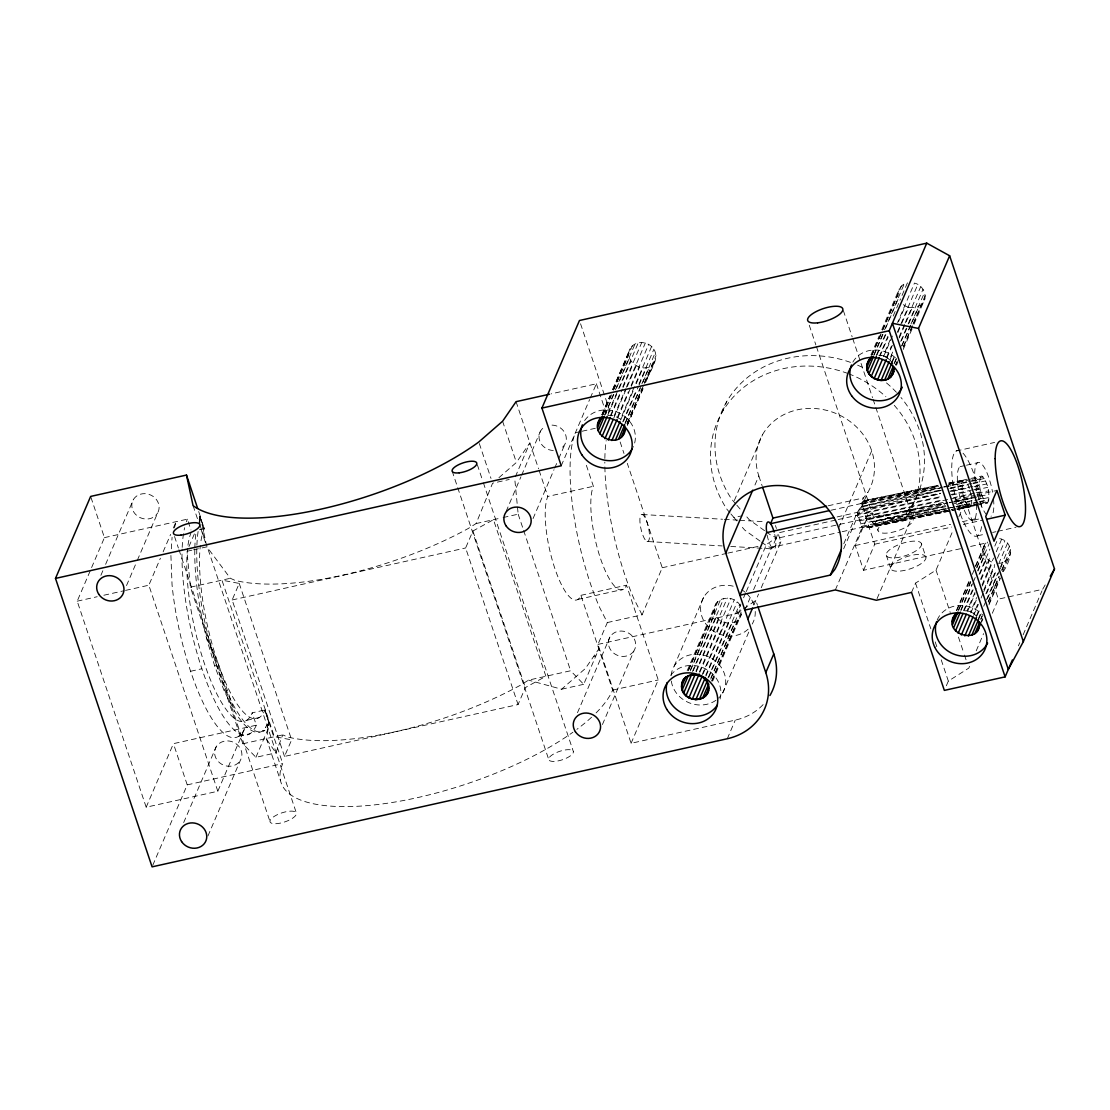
<?xml version="1.0" encoding="UTF-8"?>
<svg xmlns="http://www.w3.org/2000/svg" width="1110" height="1110" viewBox="0 0 1110 1110"><rect width="100%" height="100%" fill="white"/><g stroke="black" fill="none" stroke-linecap="round" stroke-linejoin="round"><path stroke-width="0.75" stroke-dasharray="5 3.75" d="M199.772 525.002L199.939 516.358L201.673 522.713M194.791 549.783A115.62 31.691 77.4 0 0 206.404 637.667L214.646 665.917L224.262 690.989L234.571 711.177A115.62 31.691 77.4 0 0 262.765 730.893L268.925 722.61L264.971 709.984A101.745 27.889 77.4 0 1 221.931 673.798A101.745 27.889 77.4 0 1 200.355 545.44M170.912 555.458L172.05 584.79A115.62 31.691 77.4 0 0 205.308 707.153A115.62 31.691 77.4 0 0 245.06 727.702L217.824 791.25L146.187 807.206L77.201 601.176L104.437 537.629L90.645 496.42M171.342 548.826L172.078 537.24M949.758 488.622L968.156 484.792C970.404 491.577 973.65 499.972 970.293 506.784L969.294 506.895C963.202 500.249 960.33 488.511 963.536 480.006L981.892 476.023C988.15 482.489 989.829 493.201 988.413 501.887L957.569 508.546M976.606 505.383L987.65 502.913L986.665 503.024C980.56 496.378 977.688 484.64 980.893 476.135L981.892 476.023M654.525 361.874C645.437 377.539 619.047 359.321 632.298 345.931C637.653 341.02 646.395 341.727 651.598 346.5C662.753 357.101 648.531 371.572 645.729 382.409M711.579 681.096L741.591 611.069C742.021 628.052 714.465 626.151 714.285 610.278C713.758 595.113 737.331 594.294 740.967 607.767L710.941 677.808M885.655 328.158L898.517 298.146C896.159 291.611 900.668 284.174 907.397 282.883L899.96 300.255M903.36 347.152L921.633 304.501C929.042 297.633 923.617 285.048 914.474 283.078L897.546 322.58M187.59 548.284A101.745 27.889 77.4 0 0 209.166 676.642A101.745 27.889 77.4 0 0 252.206 712.828L264.971 709.984L268.842 722.693L266.691 739.468L280.497 780.677M199.078 522.949L199.925 516.871L204.268 528.679A101.745 27.889 77.4 0 0 200.744 542.374M975.69 566.419L985.846 542.721C979.922 550.171 985.999 561.549 994.824 562.95M1003.19 571.706C1010.294 561.563 1016.33 542.29 999.361 538.503M199.176 519.841L199.925 516.871M174.464 527.902L176.06 521.672L173.34 528.027M268.842 722.693L267.385 726.925L264.763 730.449L262.765 730.893M191.919 550.171L186.938 551.281L190.421 587.176L242.854 743.769L255.924 757.311L275.863 752.871L282.772 734.875L287.504 736.971A175.741 60.12 -18.5 0 0 520.798 685.009L528.527 680.139L570.609 670.759L583.68 684.315L598.859 648.906L585.386 668.484L561.577 689.227L528.527 680.139M193.584 549.797L206.876 546.841L230.339 578.282L235.084 580.391A175.741 60.12 -18.5 0 0 468.378 528.429L476.093 523.559L492.59 483.197L509.199 479.492M843.655 548.839L867.854 492.382A60.12 54.029 23.2 0 0 820.29 409.09A60.12 54.029 23.2 0 0 758.838 475.954L754.106 486.985M911.56 592.407L915.528 583.111L936.021 570.124L953.476 529.387M100.885 575.341L102.911 570.609M105.617 564.31L133.325 499.653M126.512 585.567L136.655 561.924M137.321 560.342L157.592 513.042A13.875 12.474 23.2 0 0 144.841 493.659A13.875 12.474 23.2 0 0 133.949 512.348A13.875 12.474 23.2 0 0 157.592 513.042M217.824 791.25L148.837 585.22L160.409 558.205M163.128 551.85L170.621 534.382M188.964 546.55L195.027 532.384M284.521 756.423L232.143 599.969L239.233 583.43L221.945 580.155L274.323 736.61L291.625 739.87L284.521 756.423L518.065 704.559L525.335 687.589L545.898 676.267L493.464 519.688L472.902 531.01L465.631 547.965L518.065 704.559M146.187 807.206L173.424 743.658L256.341 725.191L252.206 712.828M152.764 865.273L187.229 784.867L173.424 743.658M183.677 822.579L216.117 746.905M207.945 835.969L240.384 760.281A13.875 12.474 23.2 0 0 227.619 740.897A13.875 12.474 23.2 0 0 216.741 759.587A13.875 12.474 23.2 0 0 240.384 760.281M255.924 757.311L268.065 728.979L267.385 726.925L265.373 727.383M515.359 476.731L529.872 442.876L516.4 462.454L498.862 477.73M506.063 511.516L520.923 476.828M521.603 475.246L540.528 431.11M533.036 518.592L553.987 469.71M554.667 468.129L558.039 460.248M558.718 458.68L564.796 444.486M561.244 465.77L589.632 399.544M590.298 397.963L596.389 383.783L551.212 393.842M601.814 414.849L609.945 395.895M612.651 389.568L630.258 348.498M601.967 414.71L610.084 395.757M612.789 389.43L629.051 351.523M602.508 415.445L612.664 391.747M613.331 390.165L632.298 345.931M603.008 414.821L611.138 395.868M613.844 389.541L628.746 354.784M604.548 415.085L614.704 391.386M615.384 389.818L635.017 344.003M604.992 414.96L613.802 394.425M616.508 388.112L629.37 358.086M651.598 346.5L620.448 419.164L614.177 415.709L607.101 415.501L617.937 390.221M618.617 388.639L638.25 342.824M607.864 414.904L616.66 394.369M619.38 388.042L630.882 361.194M610.625 415.168L620.101 393.051M622.807 386.724L641.76 342.49M610.833 416.014L622.349 389.152M623.029 387.584L633.186 363.886M614.177 415.709L625.679 388.847M626.359 387.265L645.326 343.032M613.761 418.109L626.637 388.098M627.303 386.516L636.113 365.981M617.521 417.069L628.357 391.788M631.077 385.475L648.67 344.391M617.798 417.901L630.66 387.876M631.34 386.308L639.471 367.341M620.67 420.01L633.546 389.998M636.252 383.671L643.023 367.882M622.752 421.856L636.294 390.262M638.999 383.935L653.901 349.192M623.515 421.259L638.403 386.502M639.082 384.934L646.533 367.549M624.944 423.382L641.192 385.461M641.871 383.88L655.413 352.286M625.388 423.257L640.276 388.5M642.995 382.173L649.766 366.383M626.928 423.521L641.83 388.764M644.535 382.437L656.038 355.588M627.441 422.896L643.689 384.976M644.369 383.394L652.486 364.441M627.303 425.213L642.87 388.875M645.59 382.548L655.746 358.863M627.441 425.075L643.023 388.736M763.111 704.614A60.12 54.029 23.2 0 1 735.278 720.112L631.09 743.312L597.971 644.41L607.337 622.557L599.594 607.392A115.62 31.691 77.4 0 1 575.452 432.72L580.419 431.61M577.477 712.731L609.917 637.043M722.221 412.101L726.703 401.667M607.337 622.557L642.066 614.829L662.254 567.737L627.289 463.314M602.425 724.539L634.185 650.432A13.875 12.474 23.2 0 0 621.42 631.049A13.875 12.474 23.2 0 0 610.542 649.738A13.875 12.474 23.2 0 0 634.185 650.432M734.334 500.527L762.681 434.398M631.09 743.312L658.244 679.958L626.498 585.178A55.5 15.207 77.4 0 1 600.357 558.094A55.5 15.207 77.4 0 1 593.392 486.291L585.234 461.94M674.117 666.236L703.671 597.291M687.145 670.828L715.797 603.979M688.505 669.857L717.837 601.412M688.366 670.759L714.285 610.278M690.559 669.51L720.57 599.483M690.351 670.87L714.909 613.566M692.418 671.522L723.803 598.304M693.237 670.787L716.436 616.674M695.928 671.189L727.314 597.985M696.22 671.883L718.725 619.366M699.48 671.73L730.866 598.512M699.827 672.396L721.653 621.461M702.158 674.686L734.223 599.872M703.185 673.756L725.01 622.821M705.766 675.185L737.151 601.981M706.057 675.879L728.562 623.362M708.069 677.877L739.44 604.673M708.888 677.142L732.073 623.029M597.971 644.41L736.887 613.483L740.911 604.076M743.603 597.804L745.615 593.101M746.295 591.533L766.441 544.538L776.403 537.656L771.575 535.7L765.969 531.676M710.747 679.154L735.306 621.864M712.107 680.402L738.039 619.921M712.634 681.193L741.286 614.343M744.852 610.098L750.901 595.987M753.593 589.715L771.728 547.383L840.437 532.078M761.502 542.11L767.107 546.134L771.922 548.09L776.403 537.656M753.843 605.061L758.546 594.072M761.252 587.745L780.913 541.888L777.916 532.953L775.696 540.265A13.875 3.802 77.4 0 1 772.31 548.16L771.075 546.495A13.875 3.802 77.4 0 1 766.941 534.132M722.666 693.001L749.528 630.313M870.975 354.895L879.231 335.803M881.798 329.628L899.405 288.545M871.655 355.491L881.812 331.793M882.492 330.225L901.445 285.978M872.169 354.881L882.325 331.182M882.991 329.601L897.893 294.844M873.709 355.144L883.865 331.446M884.545 329.864L904.178 284.049M874.139 355.02L882.949 334.471M876.262 355.547L885.058 335.012M893.189 316.059L899.28 301.837M877.011 354.95L885.822 334.415M887.889 336.261L879.772 355.214L886.682 357.115L891.899 361.915L894.618 355.588M879.994 356.06L888.111 337.107M878.829 355.408L883.324 355.755L890.095 339.951M883.588 356.587L892.398 336.052M898.489 321.831L905.261 306.027L903.304 304.639M886.682 357.115L891.413 346.056M897.518 331.848L917.831 284.451M886.946 357.947L892.371 345.307M897.782 332.667L901.167 324.772M901.847 323.19L908.618 307.401L915.681 307.609L921.633 304.501M892.912 364.205L889.609 359.224L893.675 349.733M899.086 337.107L904.497 324.467M905.177 322.885L920.759 286.546M727.286 738.747L735.278 720.112M889.832 360.07L893.217 352.161M899.308 337.953L912.17 307.928M900.709 341.367L907.48 325.577M908.16 323.995L923.048 289.238M891.982 362.901L894.688 356.574M901.459 340.784L908.23 324.98M908.91 323.399L915.681 307.609M894.091 363.428L896.131 358.696M901.542 346.056L910.353 325.521M911.019 323.94L924.561 292.332M894.535 363.303L896.561 358.558M901.986 345.931L918.913 306.429M895.395 365.148L896.755 361.985M903.526 346.195L912.323 325.66M913.003 324.078L925.199 295.635M895.909 364.524L897.268 361.374M896.45 365.259L897.948 361.957M903.221 349.456L913.516 325.632M914.057 324.189L924.894 298.909M838.633 527.958L871.697 450.827M843.794 543.761L857.225 512.445L862.747 504.301M830.863 510.267L861.027 503.552L863.441 497.946L867.854 492.382M835.344 589.937L862.234 527.222L949.647 509.781M774.738 534.437A13.875 3.802 77.4 0 1 775.224 536.81L775.474 538.655L865.966 518.495L868.409 512.792L902.902 521.478L908.313 514.679L912.781 504.245A106.366 95.599 23.2 0 0 900.945 397.449M960.566 548.687L863.552 570.29L855.283 545.565L866.452 519.48L943.389 502.344M863.552 570.29L874.736 544.205L866.452 519.48M902.902 521.478L907.383 511.044L912.781 504.245M877.053 598.665L913.905 512.681L945.567 505.633M958.86 516.844L965.575 501.179L953.906 503.773M956.459 610.32L970.001 578.712M975.413 566.086L984.223 545.537M956.737 610.653L969.932 580.322M972.304 574.314L975.01 568.001M958.443 609.945L970.639 581.515M976.731 567.293L987.567 542.013M958.596 610.486L970.778 582.042M976.869 567.834L983.64 552.031M960.774 609.959L971.597 584.679M977.702 570.457L989.204 543.595M961.038 610.556L972.554 583.693M973.234 582.112L975.26 577.38M977.966 571.053L984.736 555.264M963.494 610.764L972.971 588.647M979.062 574.425L989.898 549.145M964.326 610.306L973.137 589.771M979.908 573.967L986.679 558.177M964.673 610.791L967.046 610.861L976.536 588.744M980.588 579.254L990.744 555.555M994.81 546.078L998.195 538.183M967.656 611.138L975.093 593.753M981.198 579.531L989.315 560.578M967.046 610.861L970.542 611.804L976.633 597.582M982.045 584.942L993.561 558.094M996.267 551.767L1001.692 539.127M970.82 612.873L976.925 598.651M982.336 586.011L992.493 562.312M976.509 616.147L973.706 613.539L978.451 602.48M983.862 589.84L994.699 564.56M997.404 558.247L1004.855 540.861M973.636 615.398L978.382 604.339M981.087 598.012L983.113 593.281M983.793 591.699L994.629 566.419M946.344 685.744L948.342 681.082L968.822 668.095L970.168 664.959M976.356 615.939L979.741 608.044M985.833 593.822L995.989 570.124M998.695 563.811L1007.505 543.276M977.202 615.481L979.908 609.168M986.679 593.364L996.836 569.666M978.298 618.853L981.004 612.54M983.71 606.226L985.736 601.481M986.415 599.899L997.932 573.051M1000.637 566.724L1009.434 546.189M978.562 619.463L981.268 613.136M987.373 598.914L999.555 570.485M1000.235 568.903L1002.941 562.59L1008.324 558.732L1009.961 555.902M980.74 618.922L982.1 615.759M988.191 601.551L999.028 576.27M1001.733 569.943L1010.53 549.408M980.879 619.463L982.239 616.3M988.33 602.078L999.166 576.798M1001.872 570.485L1005.938 561.008M980.921 622.238L982.6 618.756M989.038 603.285L999.874 578.005M1002.58 571.678L1010.711 552.725M981.517 622.252L982.877 619.089M988.968 604.881L1000.485 578.019M976.217 650.848L983.599 633.616M992.326 613.247L998.376 599.15L965.575 501.179M1018.411 645.84L1019.757 642.704M1023.129 634.837L1041.985 590.853M1045.19 584.914L1042.651 589.285L998.376 599.15M842.115 531.704L862.234 527.222L870.06 527.458L875.013 525.613L872.46 521.866L865.966 518.495L863.968 509.726L861.027 503.552L863.844 500.776L938.311 485.237M771.922 548.09L780.913 541.888M736.887 613.483L742.299 609.737M743.658 608.807L755.827 600.399L757.464 605.269M954.739 506.937L872.46 521.866L944.666 504.606M954.739 502.192L988.899 494.311M940.489 490.648L858.918 510.087L940.253 493.187M950.479 488.261L971.597 483.377M942.126 487.595L861.443 506.368L940.309 490.01M943.805 487.207L967.032 481.851M837.107 516.927L940.614 493.52M950.618 491.258L979.658 484.737M999.541 563.353L1002.941 562.59M242.854 743.769L282.772 734.875M104.437 537.629L187.354 519.161L190.975 529.969M582.07 431.249L595.293 428.293M199.467 529.747L204.268 528.679L199.939 516.358M77.201 601.176L97.194 596.722M103.854 595.237L123.848 590.784M125.513 590.409L148.837 585.22M596.098 712.897A175.741 60.12 -18.5 0 0 612.651 690.115L580.918 595.335A55.5 15.207 77.4 0 1 554.778 568.251A55.5 15.207 77.4 0 1 547.813 496.434L593.392 486.291M190.421 587.176L230.339 578.282M476.093 523.559L501.512 517.884M503.121 517.538L518.176 514.18L514.693 478.271M232.143 599.969L465.631 547.965M956.209 451.007L994.615 442.446M960.15 466.616L964.895 465.562M966.463 465.215L977.521 462.745M828.24 505.771L863.441 497.946M948.8 484.39L970.417 479.645M971.985 479.298L983.044 476.828M968.6 481.49L979.658 479.034M971.652 481.324L984.279 478.507M973.179 483.017L979.492 481.615M972.887 483.738L985.513 480.921M974.039 486.749L986.665 483.932M779.595 532.578L836.565 519.882M838.244 519.522L868.409 512.792M972.235 489.94L951.062 494.491M973.817 489.593L980.13 488.192M975.038 490.134L987.664 487.332M974.58 493.131L953.49 497.682M976.148 492.785L980.893 491.73M977.369 493.326L988.413 490.87M955.1 499.736L975.177 495.268M976.842 494.894L996.919 490.426M190.601 671.273L201.881 668.761M214.646 665.917L216.644 665.473A115.62 31.691 77.4 0 0 264.763 730.449M975.565 496.517L954.489 501.068M977.147 496.17L981.878 495.115M662.254 567.737L726.107 553.515M727.785 553.141L758.033 546.398M971.985 500.582L955.641 504.079M978.298 499.181L983.03 498.126M974.844 500.596L989.052 497.433M977.952 501.956L861.568 526.334L857.225 512.445M979.533 501.609L984.265 500.554M956.501 506.992L977.841 502.483M979.422 502.136L988.899 500.027M968.142 506.091L958.055 508.102L985.513 502.219M975.607 505.494L957.528 509.226M580.918 595.335L626.498 585.178M577.88 599.442L623.459 589.285M855.283 545.565L950.618 524.336M962.314 521.728L979.048 518.009M973.664 520.174L979.977 518.759M874.736 544.205L951.672 527.07M963.383 524.461L981.781 520.368M977.605 535.783L985.957 533.924M992.631 532.439L995.975 531.704M997.64 531.329L1016.011 527.236M970.598 546.453L987.331 542.721M246.614 720.348L259.393 717.504M593.656 656.468L595.82 655.982M238.705 736.249L250 733.738M561.577 689.227L583.68 684.315M187.229 784.867L282.731 763.597A175.741 60.12 -18.5 0 0 373.973 804.944A175.741 60.12 -18.5 0 0 572.899 732.239M612.651 690.115L658.244 679.958M861.027 503.552L938.671 486.596M863.844 500.776L937.672 485.458M949.425 483.03L964.521 479.895L966.921 482.378L948.523 486.194M862.303 502.178L938.561 486.333M948.731 484.224L965.672 480.699M861.582 504.287L940.17 487.942M950.382 487.914L962.134 485.486M862.817 506.715L941.405 490.356M950.424 491.078L962.287 488.608M863.968 509.726L940.878 493.714M952.588 491.286L969.308 487.803M857.433 513.972L942.695 496.225M864.954 513.111L941.877 497.113M951.908 495.018L970.293 491.189M858.183 517.51L943.458 499.764M865.717 516.649L971.056 494.741M859.182 520.909L944.443 503.163M868.506 519.591L947.884 503.094M949.577 502.747L971.528 498.182L949.397 502.441M860.333 523.92L945.609 506.174M949.563 509.948L865.12 527.5L947.454 511.21M951.256 509.601L956.321 508.546L951.325 509.448M948.398 483.141L964.521 479.895M863.913 501.512L939.31 485.889M949.369 483.807L962.772 481.032M863.094 503.454L942.112 487.082M943.805 486.735L962.287 482.906M872.46 521.866L946.469 506.535M956.556 504.44L971.694 501.304M874.68 523.92L946.483 509.074M875.013 525.613L947.454 510.628M730.935 513.986L733.863 517.413L742.091 515.831M865.966 518.495L947.69 502.774M956.418 506.632L971.528 503.885M642.288 514.499L722.568 519.244M724.275 519.341L737.942 520.146M739.649 520.257L765.276 521.769M647.061 541.5A13.875 3.802 77.4 0 0 647.074 522.408A13.875 3.802 77.4 0 0 639.887 520.09A13.875 3.802 77.4 0 0 647.061 541.5L722.221 545.94M730.755 546.453L773.462 548.964M907.383 511.044L913.905 512.681M905.261 306.027L908.618 307.401M883.324 355.755L889.609 359.224M970.542 611.804L973.706 613.539M764.568 530.663L749.139 519.605L745.365 515.193M760.1 541.097L744.671 530.039L740.897 525.627M733.863 517.413L736.887 520.937M735.777 503.954L731.504 498.973A106.366 95.599 23.2 0 1 736.638 387.889A106.366 95.599 23.2 0 1 851.509 362.748M736.846 505.203L741.105 510.198M729.964 512.834L727.036 509.407A106.366 95.599 23.2 0 1 732.156 398.337A106.366 95.599 23.2 0 1 847.041 373.182M861.568 526.334L862.234 527.222M266.691 739.468L275.863 752.871M642.066 614.829L634.323 599.664A115.62 31.691 77.4 0 1 604.825 462.079M206.404 637.667L217.047 660.325L234.571 711.177M199.966 516.663L204.268 528.679M936.021 570.124L950.243 612.567M958.443 637.071L963.91 653.388M964.451 655.025L966.088 659.923M843.364 310.606L852.161 336.885M852.716 338.522L872.515 397.63M873.057 399.267L875.263 405.844M875.804 407.481L913.197 519.119A18.495 6.327 -18.5 0 1 888.014 532.994A18.495 6.327 -18.5 0 1 885.572 522.255A18.495 6.327 -18.5 0 1 913.197 519.119M921.48 543.844A18.495 6.327 -18.5 0 1 896.297 557.719A18.495 6.327 -18.5 0 1 893.855 546.98A18.495 6.327 -18.5 0 1 921.48 543.844L925.92 557.137A18.495 6.327 -18.5 0 1 900.751 571.012A18.495 6.327 -18.5 0 1 898.309 560.273A18.495 6.327 -18.5 0 1 925.92 557.137M915.528 583.111L930.846 628.829M935.217 641.899L936.854 646.797M941.225 659.853L948.342 681.082M809.273 325.23L815.864 344.933M816.419 346.57L877.996 530.455M886.279 555.18L890.733 568.473M758.838 475.954L762.084 485.68M775.432 525.529L776.431 528.499M580.558 323.773L611.346 415.709M620.143 441.974L623.986 453.463M596.389 383.783L607.004 415.473M516.067 401.667L538.572 468.836M539.113 470.46L547.813 496.434M502.594 421.245L516.4 462.454M518.176 514.18L523.101 528.86M523.642 530.483L570.609 670.759M479.326 443.57L491.008 478.438M477.342 464.771L482.822 481.157M483.377 482.794L573.37 751.581A12.945 4.426 -18.5 0 1 555.749 761.28A12.945 4.426 -18.5 0 1 554.043 753.759A12.945 4.426 -18.5 0 1 573.37 751.581M472.902 531.01L525.335 687.589M452.145 471.056L548.729 759.504M239.233 583.43L291.625 739.87M198.69 511.53L200.286 516.275M268.925 722.388L282.731 763.597M199.842 524.725L296.425 813.172A13.875 4.745 -18.5 0 1 277.542 823.578A13.875 4.745 -18.5 0 1 275.71 815.517A13.875 4.745 -18.5 0 1 296.425 813.172M193.071 505.633L197.844 519.896M201.035 529.401L205.281 542.082M174.534 536.505L178.377 547.979M178.918 549.616L270.021 821.678M264.971 709.984L268.925 722.61M202.02 524.322L205.836 542.013M857.628 365.176A106.366 95.599 23.2 0 1 865.037 368.687M886.488 382.922A106.366 95.599 23.2 0 1 896.422 392.316M848.581 373.751A106.366 95.599 23.2 0 1 885.877 396.742M894.244 405.289A106.366 95.599 23.2 0 1 908.313 514.679M670.731 675.296A27.75 24.933 23.2 0 1 704.642 668.428A27.75 24.933 23.2 0 1 720.057 699.023M584.651 420.551A27.75 24.933 23.2 0 1 620.615 413.725A27.75 24.933 23.2 0 1 633.088 447.261M937.187 620.046A27.75 24.933 23.2 0 1 982.974 615.273M852.868 362.096A27.75 24.933 23.2 0 1 898.24 360.708M671.162 675.518A27.75 24.933 23.2 0 1 709.332 657.203A27.75 24.933 23.2 0 1 718.586 698.121M716.005 700.244A27.75 24.933 23.2 0 1 687.437 702.033A27.75 24.933 23.2 0 1 671.092 678.821M748.126 629.176A27.75 24.933 23.2 0 1 701.895 616.466A27.75 24.933 23.2 0 1 733.793 586.357M741.744 589.812A27.75 24.933 23.2 0 1 745.282 592.338M746.35 593.281A27.75 24.933 23.2 0 1 753.981 604.867M755.244 611.471A27.75 24.933 23.2 0 1 752.205 624.056M187.978 545.218A101.745 27.889 77.4 0 1 191.003 532.744M256.341 725.191A115.62 31.691 77.4 0 1 209.956 690.267A115.62 31.691 77.4 0 1 182.123 549.103M182.193 547.369A115.62 31.691 77.4 0 1 184.649 527.722M186.355 521.728A115.62 31.691 77.4 0 1 187.354 519.161M216.644 665.473A115.62 31.691 77.4 0 1 198.121 531.44M591.561 717.254A175.741 60.12 -18.5 0 1 576.853 729.353M604.853 458.458A115.62 31.691 77.4 0 1 606.185 440.545M194.833 548.007A115.62 31.691 77.4 0 1 195.929 533.327M552.031 425.102A13.875 12.474 23.2 0 1 565.684 434.898A13.875 12.474 23.2 0 1 560.037 448.981M553.293 450.48A13.875 12.474 23.2 0 1 539.64 440.698A13.875 12.474 23.2 0 1 545.288 426.601M986.734 514.915A27.75 7.604 77.4 0 1 981.795 506.729L979.478 500.707A27.75 7.604 77.4 0 1 975.995 464.799A27.75 7.604 77.4 0 1 989.066 478.341L991.05 485.125A27.75 7.604 77.4 0 1 992.562 492.202M993.519 499.098A27.75 7.604 77.4 0 1 991.036 516.303M976.287 504.606A27.75 7.604 77.4 0 1 964.423 510.6L962.12 504.578A27.75 7.604 77.4 0 1 962.134 466.394M981.531 526.626A43.928 12.043 77.4 0 1 957.68 505.841A43.928 12.043 77.4 0 1 959.345 450.646M963.008 453.199A43.928 12.043 77.4 0 1 981.545 508.56M950.243 510.919L870.06 527.458L950.243 510.933M970.293 506.784L951.908 510.572L970.293 506.784"/><path stroke-width="1.5" d="M625.416 429.806C620.879 451.451 586.968 435.384 600.468 418.012M681.54 686.674C681.11 669.691 708.666 671.592 708.846 687.465C709.276 704.448 681.72 702.547 681.54 686.674L685.633 677.128M893.883 371.448C888.916 389.152 859.723 377.386 868.256 361.222L873.029 356.726M979.381 622.086C982.072 645.701 941.585 634.712 954.433 615.051M892.537 374.597L893.772 367.424L893.744 371.586L890.497 377.164C881.298 385.586 864.468 376.678 867.049 364.246L870.295 358.655L872.363 357.337M623.376 434.551L624.902 428.252L624.264 424.963M758.005 606.892L773.767 653.97L765.789 672.604A60.12 54.029 23.2 0 1 727.286 738.747L152.084 866.854L55.5 578.407L90.645 496.42L186.48 475.066L197.635 508.352M55.5 578.407L561.244 465.77L541.93 408.078L579.462 320.499L926.753 243.145L949.633 255.758L1054.5 568.931L1023.351 641.608L1008.31 669.413L892.412 323.274L918.497 328.435L1023.351 641.608M597.902 424.187L600.607 417.873M597.596 427.461L602.328 416.403M598.221 430.763L604.312 416.541M599.733 433.857L607.184 416.486M602.036 436.549L610.167 417.596M604.964 438.658L613.095 419.691M608.322 440.018L617.118 419.483M611.874 440.545L620.004 421.592M615.384 440.226L622.155 424.422M618.617 439.047L624.708 424.825M621.336 437.118L625.402 427.641M765.789 672.604L725.774 553.099L752.76 490.134M681.845 683.399L683.899 678.626M682.164 689.976L688.311 675.643M683.691 693.07L691.877 673.964M685.98 695.762L694.86 675.074M688.908 697.857L699.147 673.992M692.265 699.231L701.811 676.947M774.156 532.12A13.875 3.802 77.4 0 0 771.089 524.447L769.841 522.782A13.875 3.802 77.4 0 0 766.455 530.677L766.719 532.606L739.884 595.237L830.377 575.077L834.789 569.527A60.12 54.029 23.2 0 0 787.226 486.236A60.12 54.029 23.2 0 0 725.774 553.099M762.625 487.304L772.949 518.092L770.534 523.712L829.184 510.642M695.817 699.758L705.377 677.475M699.328 699.425L707.514 680.333M702.561 698.259L708.707 683.94M705.294 696.331L708.707 688.366M707.334 693.764L708.693 690.573M747.849 619.033L752.511 608.169M867.729 362.665L869.074 359.501M866.743 367.507L871.489 356.449M867.368 370.809L873.473 356.587M868.894 373.917L876.331 356.532M744.852 610.098L835.344 589.937L876.359 600.26L911.56 592.407L944.346 690.392L1005.119 676.864L889.221 330.725L926.753 243.145M871.183 376.609L879.314 357.642M874.111 378.704L882.242 359.751M877.469 380.064L886.266 359.529M881.021 380.605L889.152 361.638M884.531 380.272L891.982 362.901M887.764 379.107L893.175 366.466M890.497 377.164L893.883 369.269M918.497 328.435L949.633 255.758M830.377 575.077L841.116 550.033M952.324 621.392L955.71 613.497M952.505 624.708L957.916 612.068M953.587 627.927L960.358 612.123M955.53 630.841L962.98 613.469M1005.202 515.151L994.019 541.236L985.736 516.511L996.919 490.426L1005.202 515.151L986.804 519.244M958.166 633.255L966.297 614.288M961.343 634.989L969.474 616.022M964.84 635.933L972.957 616.98M968.392 636.03L976.522 617.063M971.791 635.253L978.562 619.463M974.788 633.671L979.533 622.613M977.188 631.396L979.894 625.083M1005.119 676.864L1012.348 659.978M953.074 618.214L958.083 612.581M1050.268 576.201L1054.5 568.931M599.109 421.162L603.882 416.666M549.533 394.216L516.067 401.667L502.594 421.245L478.798 441.988A175.741 60.12 -18.5 0 1 193.071 505.633L186.48 475.066M541.93 408.078L889.221 330.725M772.949 518.092L826.575 506.146M766.719 532.606L833.763 517.676M717.393 704.961A27.75 24.933 23.2 0 1 683.371 713.55A27.75 24.933 23.2 0 1 667.138 682.567M632.325 448.69A27.75 24.933 23.2 0 1 597.097 457.722A27.75 24.933 23.2 0 1 582.348 424.866M987.622 643.12A27.75 24.933 23.2 0 1 953.074 653.832A27.75 24.933 23.2 0 1 936.618 621.572M902.305 387.196A27.75 24.933 23.2 0 1 867.201 398.212A27.75 24.933 23.2 0 1 851.453 365.023M773.767 653.97A60.12 54.029 23.2 0 1 769.924 695.526M683.691 692.529A13.556 12.196 23.2 0 0 706.82 693.986A13.556 12.196 23.2 0 0 695.068 674.686A13.556 12.196 23.2 0 0 683.691 692.529M995.17 458.68A43.928 12.043 77.4 0 0 1017.884 526.473A43.928 12.043 77.4 0 0 1017.912 466.02A43.928 12.043 77.4 0 0 995.17 458.68M817.64 322.83A18.495 6.327 -18.5 0 0 842.823 308.969A18.495 6.327 -18.5 0 0 815.198 312.104A18.495 6.327 -18.5 0 0 817.64 322.83M852.091 396.367A27.75 24.933 23.2 0 0 899.1 394.647A27.75 24.933 23.2 0 0 870.837 357.448A27.75 24.933 23.2 0 0 852.091 396.367M934.634 646.922A27.75 24.933 23.2 0 0 981.739 654.678A27.75 24.933 23.2 0 0 962.287 613.303A27.75 24.933 23.2 0 0 934.634 646.922M581.834 454.767A27.75 24.933 23.2 0 0 629.134 456.141A27.75 24.933 23.2 0 0 603.604 417.388A27.75 24.933 23.2 0 0 581.834 454.767M666.86 709.429A27.75 24.933 23.2 0 0 714.202 712.412A27.75 24.933 23.2 0 0 690.142 672.91A27.75 24.933 23.2 0 0 666.86 709.429M459.165 472.832A12.945 4.426 -18.5 0 0 476.787 463.134A12.945 4.426 -18.5 0 0 457.459 465.312A12.945 4.426 -18.5 0 0 459.165 472.832M180.944 535.131A13.875 4.745 -18.5 0 0 199.842 524.725A13.875 4.745 -18.5 0 0 179.126 527.07A13.875 4.745 -18.5 0 0 180.944 535.131M575.396 731.726A13.875 12.474 23.2 0 0 599.039 732.42A13.875 12.474 23.2 0 0 586.288 713.036A13.875 12.474 23.2 0 0 575.396 731.726M506.007 525.779A13.875 12.474 23.2 0 0 529.65 526.473A13.875 12.474 23.2 0 0 516.899 507.09A13.875 12.474 23.2 0 0 506.007 525.779M181.596 841.574A13.875 12.474 23.2 0 0 205.239 842.268A13.875 12.474 23.2 0 0 192.474 822.885A13.875 12.474 23.2 0 0 181.596 841.574M98.818 594.336A13.875 12.474 23.2 0 0 122.461 595.029A13.875 12.474 23.2 0 0 109.696 575.646A13.875 12.474 23.2 0 0 98.818 594.336"/></g></svg>
